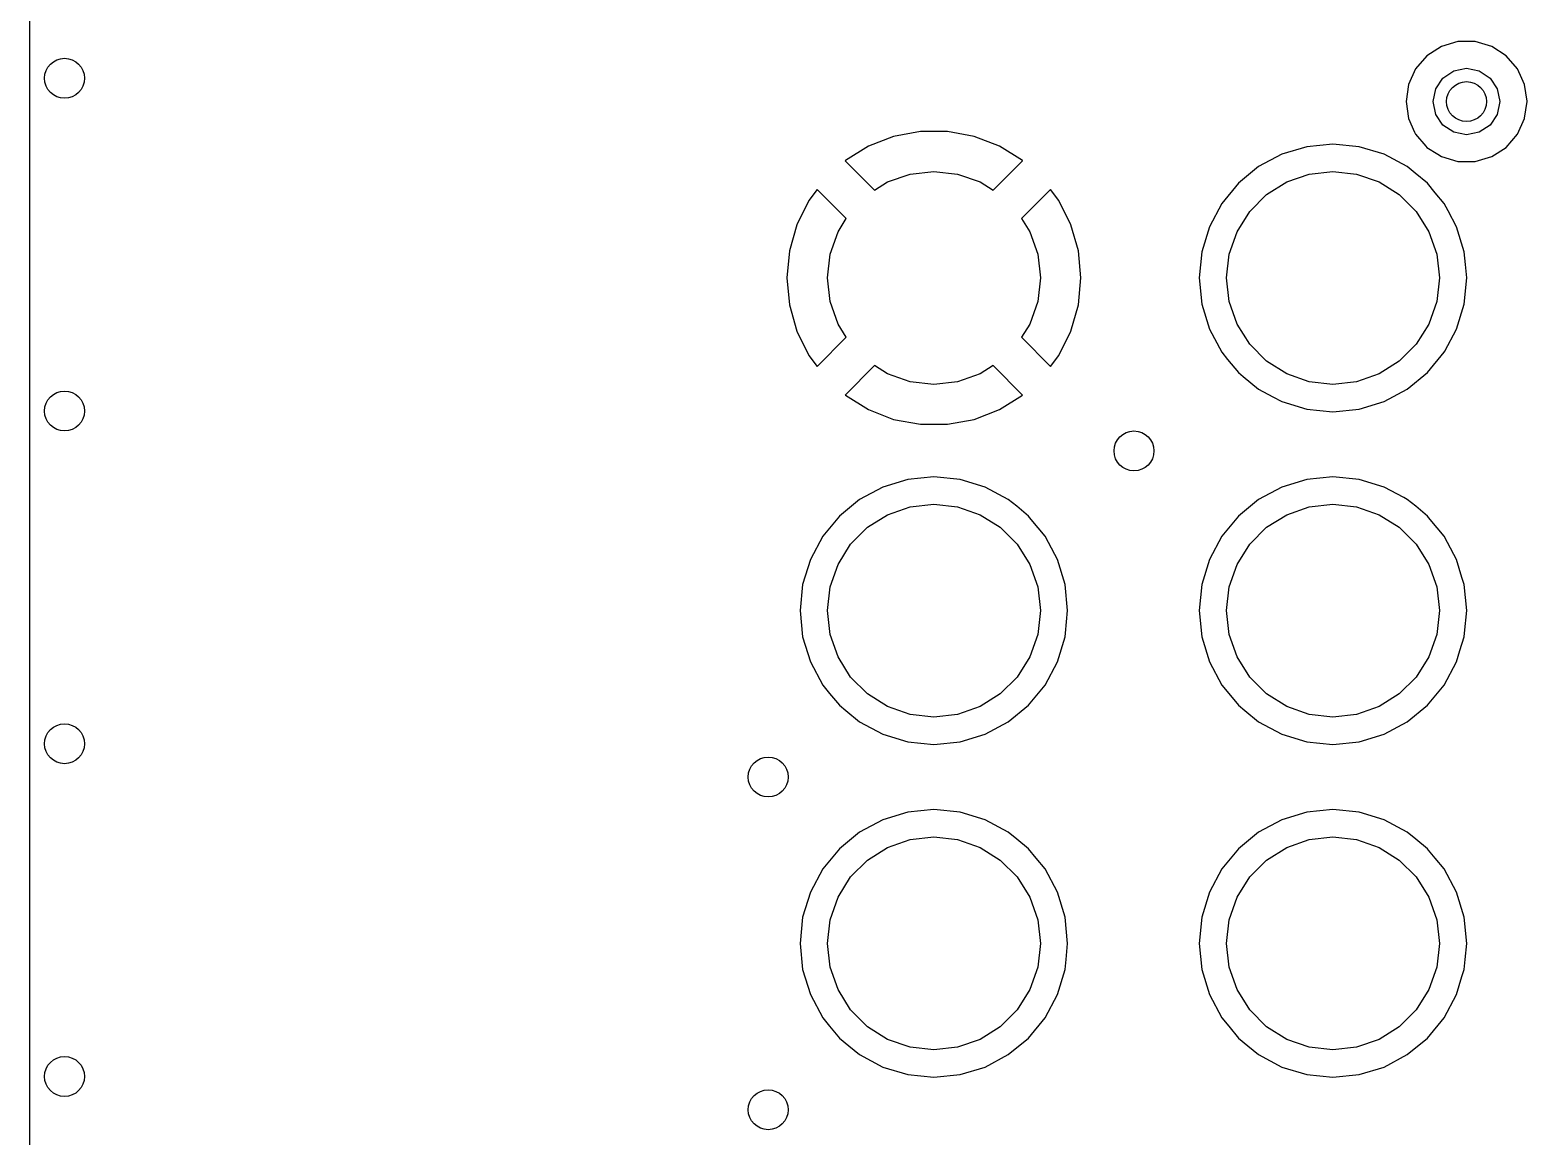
# Model space of a CAD drawing. Extents: x 100.3 to 185, y -144.7 to -85.3.
# Drawn here: x 100.3 to 111.56, y -111.45 to -103.14 of the extents above; entities that cross this region are included whole.
import ezdxf

# ---------------------------------------------------------------- set-up
doc = ezdxf.new("R2010")
doc.units = 0
doc.layers.add('BLACK', color=7, linetype='CONTINUOUS')

msp = doc.modelspace()

# ---------------------------------------------------------------- linework, layer by layer
at = {"layer": 'BLACK', "linetype": 'CONTINUOUS'}
for p, q in [((100.3, -103.675), (100.3, -103.05)), ((110.911, -103.261), (110.802, -103.331)), ((111.035, -103.224), (110.911, -103.261)), ((110.911, -103.261), (110.911, -103.261)), ((111.165, -103.224), (111.035, -103.224)), ((111.035, -103.224), (111.035, -103.224)), ((111.289, -103.261), (111.165, -103.224)), ((111.165, -103.224), (111.165, -103.224)), ((111.398, -103.331), (111.289, -103.261)), ((111.289, -103.261), (111.289, -103.261)), ((111.289, -103.261), (111.289, -103.261)), ((111.289, -103.261), (111.289, -103.261)), ((110.717, -103.429), (110.663, -103.547)), ((110.802, -103.331), (110.717, -103.429)), ((111.004, -103.444), (111.1, -103.425)), ((111.1, -103.425), (111.196, -103.444)), ((111.483, -103.429), (111.398, -103.331)), ((111.398, -103.331), (111.398, -103.331)), ((111.398, -103.331), (111.398, -103.331)), ((111.516, -103.501), (111.483, -103.429)), ((110.869, -103.579), (110.923, -103.498)), ((110.923, -103.498), (111.004, -103.444)), ((111.196, -103.444), (111.277, -103.498)), ((111.277, -103.498), (111.331, -103.579)), ((111.537, -103.547), (111.516, -103.501)), ((110.663, -103.547), (110.645, -103.675)), ((110.85, -103.675), (110.869, -103.579)), ((111.331, -103.579), (111.35, -103.675)), ((111.555, -103.672), (111.537, -103.547)), ((100.3, -105), (100.3, -103.675)), ((110.645, -103.675), (110.645, -103.675)), ((110.645, -103.675), (110.663, -103.803)), ((110.869, -103.771), (110.85, -103.675)), ((110.923, -103.852), (110.869, -103.771)), ((111.331, -103.771), (111.277, -103.852)), ((111.35, -103.675), (111.331, -103.771)), ((111.537, -103.8), (111.555, -103.675)), ((111.555, -103.675), (111.555, -103.672)), ((110.663, -103.803), (110.71, -103.906)), ((111.004, -103.906), (110.923, -103.852)), ((111.277, -103.852), (111.196, -103.906)), ((111.483, -103.921), (111.537, -103.803)), ((111.537, -103.803), (111.537, -103.8)), ((106.793, -103.937), (106.603, -104.011)), ((106.994, -103.9), (106.793, -103.937)), ((107.197, -103.9), (106.994, -103.9)), ((107.398, -103.937), (107.197, -103.9)), ((107.588, -104.011), (107.398, -103.937)), ((110.096, -103.995), (109.899, -104.014)), ((110.292, -104.014), (110.096, -103.995)), ((110.096, -103.995), (110.096, -103.995)), ((110.71, -103.906), (110.717, -103.921)), ((110.717, -103.921), (110.795, -104.011)), ((111.1, -103.925), (111.004, -103.906)), ((111.196, -103.906), (111.1, -103.925)), ((111.398, -104.019), (111.483, -103.921)), ((106.603, -104.011), (106.43, -104.118)), ((107.761, -104.118), (107.588, -104.011)), ((109.711, -104.071), (109.537, -104.164)), ((109.899, -104.014), (109.711, -104.071)), ((109.711, -104.071), (109.711, -104.071)), ((109.899, -104.014), (109.899, -104.014)), ((110.48, -104.071), (110.292, -104.014)), ((110.292, -104.014), (110.292, -104.014)), ((110.654, -104.164), (110.48, -104.071)), ((110.48, -104.071), (110.48, -104.071)), ((110.795, -104.011), (110.802, -104.019)), ((110.802, -104.019), (110.883, -104.071)), ((110.883, -104.071), (110.911, -104.089)), ((110.911, -104.089), (111.035, -104.126)), ((111.165, -104.126), (111.289, -104.089)), ((111.289, -104.089), (111.398, -104.019)), ((106.43, -104.118), (106.428, -104.12)), ((106.428, -104.12), (106.649, -104.341)), ((106.748, -104.279), (106.918, -104.22)), ((106.918, -104.22), (107.096, -104.2)), ((107.096, -104.2), (107.274, -104.22)), ((107.274, -104.22), (107.443, -104.279)), ((107.542, -104.341), (107.763, -104.12)), ((107.763, -104.12), (107.761, -104.118)), ((109.537, -104.164), (109.385, -104.289)), ((109.537, -104.164), (109.537, -104.164)), ((109.748, -104.279), (109.918, -104.22)), ((109.918, -104.22), (110.096, -104.2)), ((110.096, -104.2), (110.274, -104.22)), ((110.274, -104.22), (110.443, -104.279)), ((110.715, -104.214), (110.654, -104.164)), ((110.654, -104.164), (110.654, -104.164)), ((110.654, -104.164), (110.654, -104.164)), ((110.807, -104.289), (110.715, -104.214)), ((111.035, -104.126), (111.035, -104.126)), ((111.035, -104.126), (111.165, -104.126)), ((111.165, -104.126), (111.165, -104.126)), ((106.649, -104.341), (106.748, -104.279)), ((107.443, -104.279), (107.542, -104.341)), ((109.385, -104.289), (109.26, -104.441)), ((109.385, -104.289), (109.385, -104.289)), ((109.597, -104.374), (109.748, -104.279)), ((110.443, -104.279), (110.594, -104.374)), ((110.865, -104.36), (110.807, -104.289)), ((110.807, -104.289), (110.807, -104.289)), ((106.156, -104.418), (106.065, -104.601)), ((106.219, -104.335), (106.156, -104.418)), ((106.156, -104.418), (106.156, -104.418)), ((106.437, -104.554), (106.219, -104.335)), ((107.972, -104.335), (107.754, -104.554)), ((108.035, -104.418), (107.972, -104.335)), ((108.126, -104.601), (108.035, -104.418)), ((108.035, -104.418), (108.035, -104.418)), ((109.26, -104.441), (109.167, -104.615)), ((109.26, -104.441), (109.26, -104.441)), ((109.47, -104.501), (109.597, -104.374)), ((110.594, -104.374), (110.721, -104.501)), ((110.932, -104.441), (110.865, -104.36)), ((110.961, -104.496), (110.932, -104.441)), ((110.932, -104.441), (110.932, -104.441)), ((110.932, -104.441), (110.932, -104.441)), ((106.375, -104.653), (106.437, -104.554)), ((107.754, -104.554), (107.816, -104.653)), ((109.375, -104.653), (109.47, -104.501)), ((110.721, -104.501), (110.816, -104.653)), ((111.024, -104.615), (110.961, -104.496)), ((106.065, -104.601), (106.01, -104.797)), ((106.316, -104.822), (106.375, -104.653)), ((107.816, -104.653), (107.876, -104.822)), ((108.182, -104.797), (108.126, -104.601)), ((109.167, -104.615), (109.109, -104.804)), ((109.167, -104.615), (109.167, -104.615)), ((109.316, -104.822), (109.375, -104.653)), ((110.816, -104.653), (110.876, -104.822)), ((111.082, -104.804), (111.024, -104.615)), ((106.01, -104.797), (105.991, -105)), ((106.295, -105), (106.316, -104.822)), ((107.876, -104.822), (107.896, -105)), ((108.2, -105), (108.182, -104.797)), ((109.109, -104.804), (109.09, -105)), ((109.109, -104.804), (109.109, -104.804)), ((109.295, -105), (109.316, -104.822)), ((110.876, -104.822), (110.896, -105)), ((111.091, -104.9), (111.082, -104.804)), ((111.082, -104.804), (111.082, -104.804)), ((111.082, -104.804), (111.082, -104.804)), ((100.3, -107.5), (100.3, -105)), ((105.991, -105), (106.01, -105.203)), ((106.316, -105.178), (106.295, -105)), ((107.896, -105), (107.876, -105.178)), ((108.182, -105.203), (108.2, -105)), ((108.2, -105), (108.2, -105)), ((109.09, -105), (109.09, -105)), ((109.09, -105), (109.109, -105.196)), ((109.316, -105.178), (109.295, -105)), ((110.896, -105), (110.876, -105.178)), ((111.082, -105.196), (111.101, -105)), ((111.101, -105), (111.091, -104.9)), ((111.101, -105), (111.101, -105)), ((106.01, -105.203), (106.065, -105.399)), ((106.375, -105.347), (106.316, -105.178)), ((107.876, -105.178), (107.816, -105.347)), ((108.126, -105.399), (108.182, -105.203)), ((109.109, -105.196), (109.109, -105.196)), ((109.109, -105.196), (109.167, -105.385)), ((109.375, -105.347), (109.316, -105.178)), ((110.876, -105.178), (110.816, -105.347)), ((111.024, -105.385), (111.082, -105.196)), ((111.082, -105.196), (111.082, -105.196)), ((106.065, -105.399), (106.156, -105.582)), ((106.219, -105.665), (106.437, -105.446)), ((106.437, -105.446), (106.375, -105.347)), ((107.816, -105.347), (107.754, -105.446)), ((107.754, -105.446), (107.972, -105.665)), ((108.035, -105.582), (108.126, -105.399)), ((109.167, -105.385), (109.26, -105.559)), ((109.47, -105.499), (109.375, -105.347)), ((110.816, -105.347), (110.721, -105.499)), ((110.936, -105.55), (111.024, -105.385)), ((109.26, -105.559), (109.26, -105.559)), ((109.26, -105.559), (109.26, -105.559)), ((109.26, -105.559), (109.304, -105.612)), ((109.597, -105.626), (109.47, -105.499)), ((110.721, -105.499), (110.594, -105.626)), ((110.807, -105.711), (110.932, -105.559)), ((110.932, -105.559), (110.936, -105.55)), ((106.156, -105.582), (106.156, -105.582)), ((106.156, -105.582), (106.219, -105.665)), ((106.649, -105.659), (106.428, -105.88)), ((106.748, -105.721), (106.649, -105.659)), ((107.542, -105.659), (107.443, -105.721)), ((107.763, -105.88), (107.542, -105.659)), ((107.972, -105.665), (108.035, -105.582)), ((108.035, -105.582), (108.035, -105.582)), ((109.304, -105.612), (109.385, -105.711)), ((109.748, -105.721), (109.597, -105.626)), ((110.594, -105.626), (110.443, -105.721)), ((106.918, -105.78), (106.748, -105.721)), ((107.096, -105.8), (106.918, -105.78)), ((107.274, -105.78), (107.096, -105.8)), ((107.443, -105.721), (107.274, -105.78)), ((109.385, -105.711), (109.385, -105.711)), ((109.385, -105.711), (109.421, -105.741)), ((109.421, -105.741), (109.537, -105.836)), ((109.918, -105.78), (109.748, -105.721)), ((110.096, -105.8), (109.918, -105.78)), ((110.274, -105.78), (110.096, -105.8)), ((110.443, -105.721), (110.274, -105.78)), ((110.654, -105.836), (110.807, -105.711)), ((106.428, -105.88), (106.43, -105.882)), ((106.43, -105.882), (106.603, -105.989)), ((107.588, -105.989), (107.761, -105.882)), ((107.761, -105.882), (107.763, -105.88)), ((109.537, -105.836), (109.537, -105.836)), ((109.537, -105.836), (109.537, -105.836)), ((109.537, -105.836), (109.645, -105.894)), ((109.645, -105.894), (109.711, -105.929)), ((110.48, -105.929), (110.654, -105.836)), ((106.603, -105.989), (106.793, -106.063)), ((107.398, -106.063), (107.588, -105.989)), ((109.711, -105.929), (109.899, -105.986)), ((109.899, -105.986), (109.899, -105.986)), ((109.899, -105.986), (109.899, -105.986)), ((109.899, -105.986), (110.096, -106.005)), ((110.096, -106.005), (110.292, -105.986)), ((110.096, -106.005), (110.096, -106.005)), ((110.096, -106.005), (110.096, -106.005)), ((110.292, -105.986), (110.48, -105.929)), ((110.292, -105.986), (110.292, -105.986)), ((110.292, -105.986), (110.292, -105.986)), ((106.793, -106.063), (106.994, -106.1)), ((106.994, -106.1), (107.197, -106.1)), ((107.197, -106.1), (107.398, -106.063)), ((106.711, -106.571), (106.537, -106.664)), ((106.899, -106.514), (106.711, -106.571)), ((106.711, -106.571), (106.711, -106.571)), ((107.096, -106.495), (106.899, -106.514)), ((106.899, -106.514), (106.899, -106.514)), ((107.292, -106.514), (107.096, -106.495)), ((107.096, -106.495), (107.096, -106.495)), ((107.48, -106.571), (107.292, -106.514)), ((107.292, -106.514), (107.292, -106.514)), ((107.654, -106.664), (107.48, -106.571)), ((107.48, -106.571), (107.48, -106.571)), ((109.711, -106.571), (109.537, -106.664)), ((109.899, -106.514), (109.711, -106.571)), ((109.711, -106.571), (109.711, -106.571)), ((110.096, -106.495), (109.899, -106.514)), ((109.899, -106.514), (109.899, -106.514)), ((110.292, -106.514), (110.096, -106.495)), ((110.096, -106.495), (110.096, -106.495)), ((110.48, -106.571), (110.292, -106.514)), ((110.292, -106.514), (110.292, -106.514)), ((110.628, -106.65), (110.48, -106.571)), ((110.48, -106.571), (110.48, -106.571)), ((106.537, -106.664), (106.385, -106.789)), ((106.537, -106.664), (106.537, -106.664)), ((107.718, -106.716), (107.654, -106.664)), ((107.654, -106.664), (107.654, -106.664)), ((107.654, -106.664), (107.654, -106.664)), ((109.537, -106.664), (109.385, -106.789)), ((109.537, -106.664), (109.537, -106.664)), ((110.654, -106.664), (110.628, -106.65)), ((110.718, -106.716), (110.654, -106.664)), ((110.654, -106.664), (110.654, -106.664)), ((110.654, -106.664), (110.654, -106.664)), ((106.385, -106.789), (106.26, -106.941)), ((106.385, -106.789), (106.385, -106.789)), ((106.597, -106.874), (106.748, -106.779)), ((106.748, -106.779), (106.918, -106.72)), ((106.918, -106.72), (107.096, -106.7)), ((107.096, -106.7), (107.274, -106.72)), ((107.274, -106.72), (107.443, -106.779)), ((107.443, -106.779), (107.594, -106.874)), ((107.807, -106.789), (107.718, -106.716)), ((107.827, -106.814), (107.807, -106.789)), ((107.807, -106.789), (107.807, -106.789)), ((109.385, -106.789), (109.26, -106.941)), ((109.385, -106.789), (109.385, -106.789)), ((109.597, -106.874), (109.748, -106.779)), ((109.748, -106.779), (109.918, -106.72)), ((109.918, -106.72), (110.096, -106.7)), ((110.096, -106.7), (110.274, -106.72)), ((110.274, -106.72), (110.443, -106.779)), ((110.443, -106.779), (110.594, -106.874)), ((110.807, -106.789), (110.718, -106.716)), ((110.827, -106.814), (110.807, -106.789)), ((110.807, -106.789), (110.807, -106.789)), ((106.47, -107.001), (106.597, -106.874)), ((107.594, -106.874), (107.721, -107.001)), ((107.932, -106.941), (107.827, -106.814)), ((109.47, -107.001), (109.597, -106.874)), ((110.594, -106.874), (110.721, -107.001)), ((110.932, -106.941), (110.827, -106.814)), ((106.26, -106.941), (106.167, -107.115)), ((106.26, -106.941), (106.26, -106.941)), ((106.375, -107.153), (106.47, -107.001)), ((107.721, -107.001), (107.816, -107.153)), ((108.005, -107.079), (107.932, -106.941)), ((107.932, -106.941), (107.932, -106.941)), ((107.932, -106.941), (107.932, -106.941)), ((109.26, -106.941), (109.167, -107.115)), ((109.26, -106.941), (109.26, -106.941)), ((109.375, -107.153), (109.47, -107.001)), ((110.721, -107.001), (110.816, -107.153)), ((111.005, -107.079), (110.932, -106.941)), ((110.932, -106.941), (110.932, -106.941)), ((110.932, -106.941), (110.932, -106.941)), ((106.167, -107.115), (106.109, -107.304)), ((106.167, -107.115), (106.167, -107.115)), ((108.024, -107.115), (108.005, -107.079)), ((108.082, -107.304), (108.024, -107.115)), ((109.167, -107.115), (109.109, -107.304)), ((109.167, -107.115), (109.167, -107.115)), ((111.024, -107.115), (111.005, -107.079)), ((111.065, -107.25), (111.024, -107.115)), ((106.316, -107.322), (106.375, -107.153)), ((107.816, -107.153), (107.876, -107.322)), ((109.316, -107.322), (109.375, -107.153)), ((110.816, -107.153), (110.876, -107.322)), ((111.082, -107.304), (111.065, -107.25)), ((106.109, -107.304), (106.09, -107.5)), ((106.109, -107.304), (106.109, -107.304)), ((106.295, -107.5), (106.316, -107.322)), ((107.876, -107.322), (107.896, -107.5)), ((108.101, -107.5), (108.082, -107.304)), ((108.082, -107.304), (108.082, -107.304)), ((108.082, -107.304), (108.082, -107.304)), ((109.109, -107.304), (109.09, -107.5)), ((109.109, -107.304), (109.109, -107.304)), ((109.295, -107.5), (109.316, -107.322)), ((110.876, -107.322), (110.896, -107.5)), ((111.101, -107.5), (111.082, -107.304)), ((111.082, -107.304), (111.082, -107.304)), ((111.082, -107.304), (111.082, -107.304)), ((100.3, -110), (100.3, -107.5)), ((106.09, -107.5), (106.09, -107.5)), ((106.09, -107.5), (106.109, -107.696)), ((106.316, -107.678), (106.295, -107.5)), ((107.896, -107.5), (107.876, -107.678)), ((108.084, -107.669), (108.101, -107.5)), ((108.101, -107.5), (108.101, -107.5)), ((109.09, -107.5), (109.09, -107.5)), ((109.09, -107.5), (109.109, -107.696)), ((109.316, -107.678), (109.295, -107.5)), ((110.896, -107.5), (110.876, -107.678)), ((111.084, -107.669), (111.101, -107.5)), ((111.101, -107.5), (111.101, -107.5)), ((106.109, -107.696), (106.109, -107.696)), ((106.109, -107.696), (106.167, -107.885)), ((106.375, -107.847), (106.316, -107.678)), ((107.876, -107.678), (107.816, -107.847)), ((108.024, -107.885), (108.082, -107.696)), ((108.082, -107.696), (108.084, -107.669)), ((109.109, -107.696), (109.109, -107.696)), ((109.109, -107.696), (109.167, -107.885)), ((109.375, -107.847), (109.316, -107.678)), ((110.876, -107.678), (110.816, -107.847)), ((111.05, -107.8), (111.082, -107.696)), ((111.082, -107.696), (111.084, -107.669)), ((111.024, -107.885), (111.05, -107.8)), ((106.167, -107.885), (106.167, -107.885)), ((106.167, -107.885), (106.26, -108.059)), ((106.47, -107.999), (106.375, -107.847)), ((107.816, -107.847), (107.721, -107.999)), ((107.932, -108.059), (108.024, -107.885)), ((109.167, -107.885), (109.167, -107.885)), ((109.167, -107.885), (109.26, -108.059)), ((109.47, -107.999), (109.375, -107.847)), ((110.816, -107.847), (110.721, -107.999)), ((110.932, -108.059), (111.024, -107.885)), ((106.597, -108.126), (106.47, -107.999)), ((107.721, -107.999), (107.594, -108.126)), ((109.597, -108.126), (109.47, -107.999)), ((110.721, -107.999), (110.594, -108.126)), ((106.26, -108.059), (106.26, -108.059)), ((106.26, -108.059), (106.26, -108.059)), ((106.26, -108.059), (106.312, -108.122)), ((106.312, -108.122), (106.385, -108.211)), ((106.748, -108.221), (106.597, -108.126)), ((107.594, -108.126), (107.443, -108.221)), ((107.807, -108.211), (107.932, -108.059)), ((109.26, -108.059), (109.26, -108.059)), ((109.26, -108.059), (109.26, -108.059)), ((109.26, -108.059), (109.312, -108.122)), ((109.312, -108.122), (109.385, -108.211)), ((109.748, -108.221), (109.597, -108.126)), ((110.594, -108.126), (110.443, -108.221)), ((110.807, -108.211), (110.932, -108.059)), ((106.385, -108.211), (106.385, -108.211)), ((106.385, -108.211), (106.433, -108.25)), ((106.433, -108.25), (106.537, -108.336)), ((106.918, -108.28), (106.748, -108.221)), ((107.443, -108.221), (107.274, -108.28)), ((107.654, -108.336), (107.807, -108.211)), ((109.385, -108.211), (109.385, -108.211)), ((109.385, -108.211), (109.433, -108.25)), ((109.433, -108.25), (109.537, -108.336)), ((109.918, -108.28), (109.748, -108.221)), ((110.443, -108.221), (110.274, -108.28)), ((110.654, -108.336), (110.807, -108.211)), ((106.537, -108.336), (106.537, -108.336)), ((106.537, -108.336), (106.537, -108.336)), ((106.537, -108.336), (106.711, -108.429)), ((107.096, -108.3), (106.918, -108.28)), ((107.274, -108.28), (107.096, -108.3)), ((107.48, -108.429), (107.654, -108.336)), ((109.537, -108.336), (109.537, -108.336)), ((109.537, -108.336), (109.537, -108.336)), ((109.537, -108.336), (109.711, -108.429)), ((110.096, -108.3), (109.918, -108.28)), ((110.274, -108.28), (110.096, -108.3)), ((110.48, -108.429), (110.654, -108.336)), ((106.711, -108.429), (106.711, -108.429)), ((106.711, -108.429), (106.899, -108.486)), ((106.899, -108.486), (106.899, -108.486)), ((106.899, -108.486), (106.899, -108.486)), ((106.899, -108.486), (107.096, -108.505)), ((107.096, -108.505), (107.292, -108.486)), ((107.292, -108.486), (107.48, -108.429)), ((107.292, -108.486), (107.292, -108.486)), ((107.292, -108.486), (107.292, -108.486)), ((109.711, -108.429), (109.711, -108.429)), ((109.711, -108.429), (109.899, -108.486)), ((109.899, -108.486), (109.899, -108.486)), ((109.899, -108.486), (109.899, -108.486)), ((109.899, -108.486), (110.096, -108.505)), ((110.096, -108.505), (110.292, -108.486)), ((110.292, -108.486), (110.48, -108.429)), ((110.292, -108.486), (110.292, -108.486)), ((110.292, -108.486), (110.292, -108.486)), ((107.096, -108.505), (107.096, -108.505)), ((107.096, -108.505), (107.096, -108.505)), ((110.096, -108.505), (110.096, -108.505)), ((110.096, -108.505), (110.096, -108.505)), ((106.899, -109.014), (106.711, -109.071)), ((107.096, -108.995), (106.899, -109.014)), ((106.899, -109.014), (106.899, -109.014)), ((107.292, -109.014), (107.096, -108.995)), ((107.096, -108.995), (107.096, -108.995)), ((107.48, -109.071), (107.292, -109.014)), ((107.292, -109.014), (107.292, -109.014)), ((109.899, -109.014), (109.711, -109.071)), ((110.096, -108.995), (109.899, -109.014)), ((109.899, -109.014), (109.899, -109.014)), ((110.292, -109.014), (110.096, -108.995)), ((110.096, -108.995), (110.096, -108.995)), ((110.48, -109.071), (110.292, -109.014)), ((110.292, -109.014), (110.292, -109.014)), ((106.537, -109.164), (106.385, -109.289)), ((106.711, -109.071), (106.537, -109.164)), ((106.537, -109.164), (106.537, -109.164)), ((106.711, -109.071), (106.711, -109.071)), ((107.654, -109.164), (107.48, -109.071)), ((107.48, -109.071), (107.48, -109.071)), ((107.718, -109.216), (107.654, -109.164)), ((107.654, -109.164), (107.654, -109.164)), ((107.654, -109.164), (107.654, -109.164)), ((109.537, -109.164), (109.385, -109.289)), ((109.711, -109.071), (109.537, -109.164)), ((109.537, -109.164), (109.537, -109.164)), ((109.711, -109.071), (109.711, -109.071)), ((110.654, -109.164), (110.48, -109.071)), ((110.48, -109.071), (110.48, -109.071)), ((110.718, -109.216), (110.654, -109.164)), ((110.654, -109.164), (110.654, -109.164)), ((110.654, -109.164), (110.654, -109.164)), ((106.597, -109.374), (106.748, -109.279)), ((106.748, -109.279), (106.918, -109.22)), ((106.918, -109.22), (107.096, -109.2)), ((107.096, -109.2), (107.274, -109.22)), ((107.274, -109.22), (107.443, -109.279)), ((107.443, -109.279), (107.594, -109.374)), ((107.807, -109.289), (107.718, -109.216)), ((109.597, -109.374), (109.748, -109.279)), ((109.748, -109.279), (109.918, -109.22)), ((109.918, -109.22), (110.096, -109.2)), ((110.096, -109.2), (110.274, -109.22)), ((110.274, -109.22), (110.443, -109.279)), ((110.443, -109.279), (110.594, -109.374)), ((110.807, -109.289), (110.718, -109.216)), ((106.385, -109.289), (106.26, -109.441)), ((106.385, -109.289), (106.385, -109.289)), ((106.47, -109.501), (106.597, -109.374)), ((107.594, -109.374), (107.721, -109.501)), ((107.865, -109.36), (107.807, -109.289)), ((107.807, -109.289), (107.807, -109.289)), ((107.932, -109.441), (107.865, -109.36)), ((109.385, -109.289), (109.26, -109.441)), ((109.385, -109.289), (109.385, -109.289)), ((109.47, -109.501), (109.597, -109.374)), ((110.594, -109.374), (110.721, -109.501)), ((110.815, -109.3), (110.807, -109.289)), ((110.807, -109.289), (110.807, -109.289)), ((110.865, -109.36), (110.815, -109.3)), ((110.932, -109.441), (110.865, -109.36)), ((106.26, -109.441), (106.167, -109.615)), ((106.26, -109.441), (106.26, -109.441)), ((106.375, -109.653), (106.47, -109.501)), ((107.721, -109.501), (107.816, -109.653)), ((108.024, -109.615), (107.932, -109.441)), ((109.26, -109.441), (109.167, -109.615)), ((109.26, -109.441), (109.26, -109.441)), ((109.375, -109.653), (109.47, -109.501)), ((110.721, -109.501), (110.816, -109.653)), ((111.024, -109.615), (110.932, -109.441)), ((106.167, -109.615), (106.109, -109.804)), ((106.167, -109.615), (106.167, -109.615)), ((108.082, -109.804), (108.024, -109.615)), ((109.167, -109.615), (109.109, -109.804)), ((109.167, -109.615), (109.167, -109.615)), ((111.082, -109.804), (111.024, -109.615)), ((106.316, -109.822), (106.375, -109.653)), ((107.816, -109.653), (107.876, -109.822)), ((109.316, -109.822), (109.375, -109.653)), ((110.816, -109.653), (110.876, -109.822)), ((106.109, -109.804), (106.09, -110)), ((106.109, -109.804), (106.109, -109.804)), ((106.295, -110), (106.316, -109.822)), ((107.876, -109.822), (107.896, -110)), ((108.101, -110), (108.082, -109.804)), ((108.082, -109.804), (108.082, -109.804)), ((108.082, -109.804), (108.082, -109.804)), ((109.109, -109.804), (109.09, -110)), ((109.109, -109.804), (109.109, -109.804)), ((109.295, -110), (109.316, -109.822)), ((110.876, -109.822), (110.896, -110)), ((111.101, -110), (111.082, -109.804)), ((111.082, -109.804), (111.082, -109.804)), ((111.082, -109.804), (111.082, -109.804)), ((100.3, -111.33), (100.3, -110)), ((106.09, -110), (106.09, -110)), ((106.09, -110), (106.109, -110.196)), ((106.316, -110.178), (106.295, -110)), ((107.896, -110), (107.876, -110.178)), ((108.089, -110.122), (108.101, -110)), ((108.101, -110), (108.101, -110)), ((109.09, -110), (109.09, -110)), ((109.09, -110), (109.109, -110.196)), ((109.316, -110.178), (109.295, -110)), ((110.896, -110), (110.876, -110.178)), ((111.089, -110.122), (111.101, -110)), ((111.101, -110), (111.101, -110)), ((106.375, -110.347), (106.316, -110.178)), ((107.876, -110.178), (107.816, -110.347)), ((108.082, -110.196), (108.089, -110.122)), ((109.375, -110.347), (109.316, -110.178)), ((110.876, -110.178), (110.816, -110.347)), ((111.082, -110.196), (111.089, -110.122)), ((106.109, -110.196), (106.109, -110.196)), ((106.109, -110.196), (106.167, -110.385)), ((108.024, -110.385), (108.082, -110.196)), ((109.109, -110.196), (109.109, -110.196)), ((109.109, -110.196), (109.167, -110.385)), ((111.024, -110.385), (111.065, -110.25)), ((111.065, -110.25), (111.082, -110.196)), ((106.167, -110.385), (106.167, -110.385)), ((106.167, -110.385), (106.26, -110.559)), ((106.47, -110.499), (106.375, -110.347)), ((107.816, -110.347), (107.721, -110.499)), ((107.932, -110.559), (108.024, -110.385)), ((109.167, -110.385), (109.167, -110.385)), ((109.167, -110.385), (109.26, -110.559)), ((109.47, -110.499), (109.375, -110.347)), ((110.816, -110.347), (110.721, -110.499)), ((110.932, -110.559), (111.024, -110.385)), ((106.597, -110.626), (106.47, -110.499)), ((107.721, -110.499), (107.594, -110.626)), ((109.597, -110.626), (109.47, -110.499)), ((110.721, -110.499), (110.594, -110.626)), ((106.26, -110.559), (106.26, -110.559)), ((106.26, -110.559), (106.26, -110.559)), ((106.26, -110.559), (106.312, -110.622)), ((106.312, -110.622), (106.385, -110.711)), ((106.748, -110.721), (106.597, -110.626)), ((107.594, -110.626), (107.443, -110.721)), ((107.807, -110.711), (107.932, -110.559)), ((109.26, -110.559), (109.26, -110.559)), ((109.26, -110.559), (109.26, -110.559)), ((109.26, -110.559), (109.312, -110.622)), ((109.312, -110.622), (109.385, -110.711)), ((109.748, -110.721), (109.597, -110.626)), ((110.594, -110.626), (110.443, -110.721)), ((110.807, -110.711), (110.932, -110.559)), ((106.385, -110.711), (106.385, -110.711)), ((106.385, -110.711), (106.456, -110.769)), ((106.918, -110.78), (106.748, -110.721)), ((107.443, -110.721), (107.274, -110.78)), ((107.654, -110.836), (107.807, -110.711)), ((109.385, -110.711), (109.385, -110.711)), ((109.385, -110.711), (109.456, -110.769)), ((109.918, -110.78), (109.748, -110.721)), ((110.443, -110.721), (110.274, -110.78)), ((110.654, -110.836), (110.807, -110.711)), ((106.456, -110.769), (106.537, -110.836)), ((106.537, -110.836), (106.537, -110.836)), ((106.537, -110.836), (106.537, -110.836)), ((106.537, -110.836), (106.711, -110.929)), ((107.096, -110.8), (106.918, -110.78)), ((107.274, -110.78), (107.096, -110.8)), ((107.48, -110.929), (107.654, -110.836)), ((109.456, -110.769), (109.537, -110.836)), ((109.537, -110.836), (109.537, -110.836)), ((109.537, -110.836), (109.537, -110.836)), ((109.537, -110.836), (109.711, -110.929)), ((110.096, -110.8), (109.918, -110.78)), ((110.274, -110.78), (110.096, -110.8)), ((110.48, -110.929), (110.654, -110.836)), ((106.711, -110.929), (106.711, -110.929)), ((106.711, -110.929), (106.899, -110.986)), ((107.292, -110.986), (107.48, -110.929)), ((109.711, -110.929), (109.711, -110.929)), ((109.711, -110.929), (109.899, -110.986)), ((110.292, -110.986), (110.48, -110.929)), ((106.899, -110.986), (106.899, -110.986)), ((106.899, -110.986), (106.899, -110.986)), ((106.899, -110.986), (107.096, -111.005)), ((107.096, -111.005), (107.292, -110.986)), ((107.096, -111.005), (107.096, -111.005)), ((107.096, -111.005), (107.096, -111.005)), ((107.292, -110.986), (107.292, -110.986)), ((107.292, -110.986), (107.292, -110.986)), ((109.899, -110.986), (109.899, -110.986)), ((109.899, -110.986), (109.899, -110.986)), ((109.899, -110.986), (110.096, -111.005)), ((110.096, -111.005), (110.292, -110.986)), ((110.096, -111.005), (110.096, -111.005)), ((110.096, -111.005), (110.096, -111.005)), ((110.292, -110.986), (110.292, -110.986)), ((110.292, -110.986), (110.292, -110.986)), ((100.3, -112.5), (100.3, -111.33))]:
    msp.add_line(p, q, dxfattribs=at)
at = {"layer": 'BLACK'}
for centre in [(100.56, -103.5), (111.1, -103.675), (100.56, -106), (108.6, -106.3), (100.56, -108.5), (105.85, -108.75), (100.56, -111), (105.85, -111.25)]:
    msp.add_circle(centre, 0.15, dxfattribs=at)

doc.saveas('drawing.dxf')
